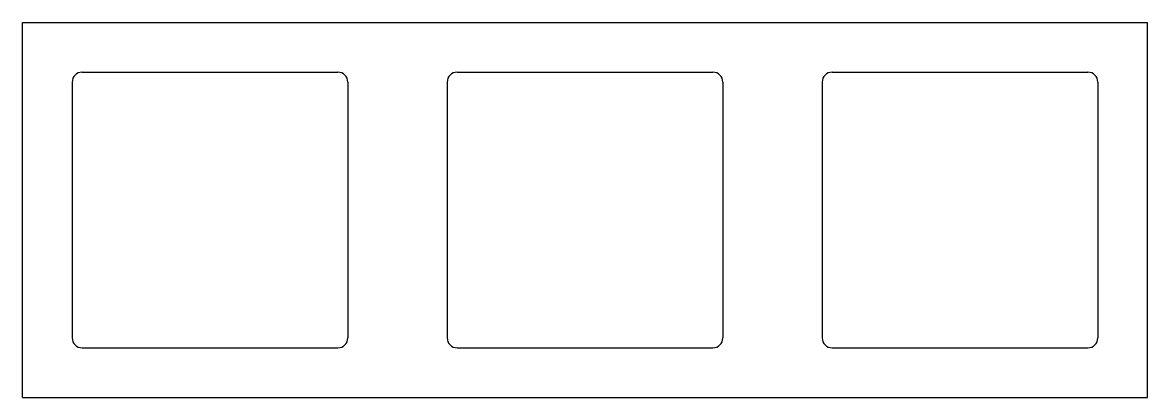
# Model space of a CAD drawing. Header units: millimetres. Extents: x 0 to 57.1, y -76.2 to -57.1.
import ezdxf

# ---------------------------------------------------------------- set-up
doc = ezdxf.new("R2010")
doc.units = ezdxf.units.MM

msp = doc.modelspace()

# ---------------------------------------------------------------- linework, layer by layer
for p, q in [((0, -57.15), (57.15, -57.15)), ((0, -76.2), (0, -57.15)), ((57.15, -76.2), (57.15, -57.15)), ((3.025, -59.675), (16.025, -59.675)), ((22.075, -59.675), (35.075, -59.675)), ((41.125, -59.675), (54.125, -59.675)), ((2.525, -60.175), (2.525, -73.175)), ((16.525, -60.175), (16.525, -73.175)), ((21.575, -60.175), (21.575, -73.175)), ((35.575, -60.175), (35.575, -73.175)), ((40.625, -60.175), (40.625, -73.175)), ((54.625, -60.175), (54.625, -73.175)), ((3.025, -73.675), (16.025, -73.675)), ((22.075, -73.675), (35.075, -73.675)), ((41.125, -73.675), (54.125, -73.675)), ((0, -76.2), (57.15, -76.2))]:
    msp.add_line(p, q)
for centre, start, end in [((3.025, -60.175), 90, 180), ((16.025, -60.175), 0, 90), ((22.075, -60.175), 90, 180), ((35.075, -60.175), 0, 90), ((41.125, -60.175), 90, 180), ((54.125, -60.175), 0, 90), ((3.025, -73.175), 180, 270), ((16.025, -73.175), 270, 0), ((22.075, -73.175), 180, 270), ((35.075, -73.175), 270, 0), ((41.125, -73.175), 180, 270), ((54.125, -73.175), 270, 0)]:
    msp.add_arc(centre, 0.5, start, end)

doc.saveas('drawing.dxf')
